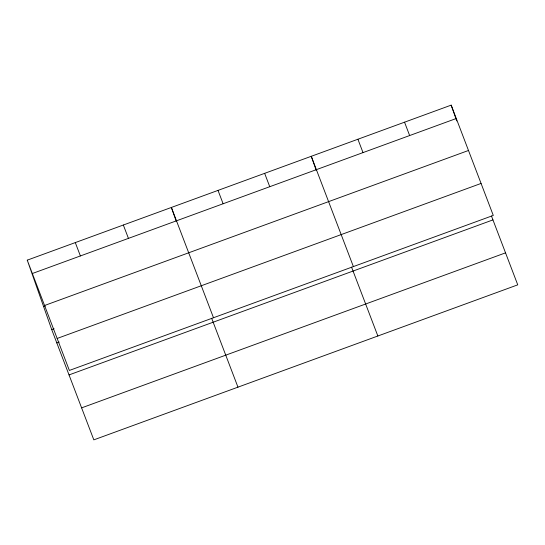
<?xml version="1.0" encoding="UTF-8"?>
<svg xmlns="http://www.w3.org/2000/svg" width="545" height="545" viewBox="0 0 545 545"><rect width="100%" height="100%" fill="white"/><g stroke="black" fill="none" stroke-linecap="round" stroke-linejoin="round"><path stroke-width="0.82" d="M27.25 260.156L451.171 105.137L493.286 215.425L69.365 370.443L27.25 260.156L51.714 329.575L93.829 439.863L517.75 284.844L491.461 215.997M32.353 273.515L456.274 118.497M44.567 305.5L468.489 150.481M43.641 306.665L45.215 306.092M51.714 329.575L54.078 328.71M57.15 338.459L481.072 183.44M56.816 342.928L59.173 342.069M69.031 374.919L492.953 219.901M81.614 407.871L505.535 252.853M404.54 122.189L409.642 135.548M357.908 139.241L363.011 152.6M353.392 266.587L311.277 156.292L316.291 170.51M351.566 267.152L377.855 335.999M264.645 173.344L269.748 186.703M218.014 190.403L223.116 203.755M213.497 317.742L171.382 207.454L176.396 221.672M211.671 318.307L237.961 387.154M123.34 225.024L128.443 238.376M75.292 242.586L80.394 255.946M451.171 105.137L456.737 120.936"/></g></svg>
